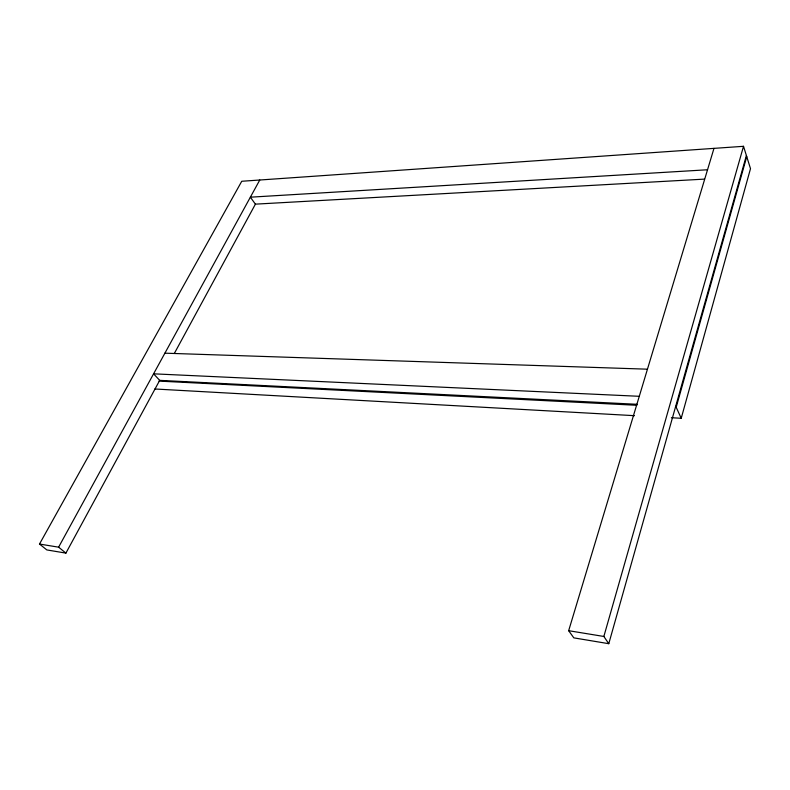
<?xml version="1.0" encoding="UTF-8"?>
<svg xmlns="http://www.w3.org/2000/svg" width="790" height="790" viewBox="0 0 790 790"><rect width="100%" height="100%" fill="white"/><g stroke="black" fill="none" stroke-linecap="round" stroke-linejoin="round"><path stroke-width="1.19" d="M671.391 417.732L681.227 418.275L750.5 168.645L743.518 146.308L241.75 181.266L39.5 544.053L46.837 549.929L65.906 553.109L159.708 380.365L637.184 404.302M713.982 148.362L568.662 630.697L573.826 637.866L608.784 643.692L746.392 155.492M676.191 407.275L746.748 156.627M608.784 643.692L603.856 636.464L743.518 146.308M174.422 353.288L255.407 204.146L704.502 179.113M39.5 544.053L58.608 547.174L259.772 180.011M707.534 169.761L250.361 197.184L255.407 204.146M164.893 353.179L647.445 369.187M639.278 396.303L153.586 373.828L159.708 380.365M159.057 381.106L636.789 405.28M154.84 388.986L634.498 415.678M568.662 630.697L603.856 636.464M58.608 547.174L65.906 553.109M675.717 406.238L681.227 418.275"/></g></svg>
